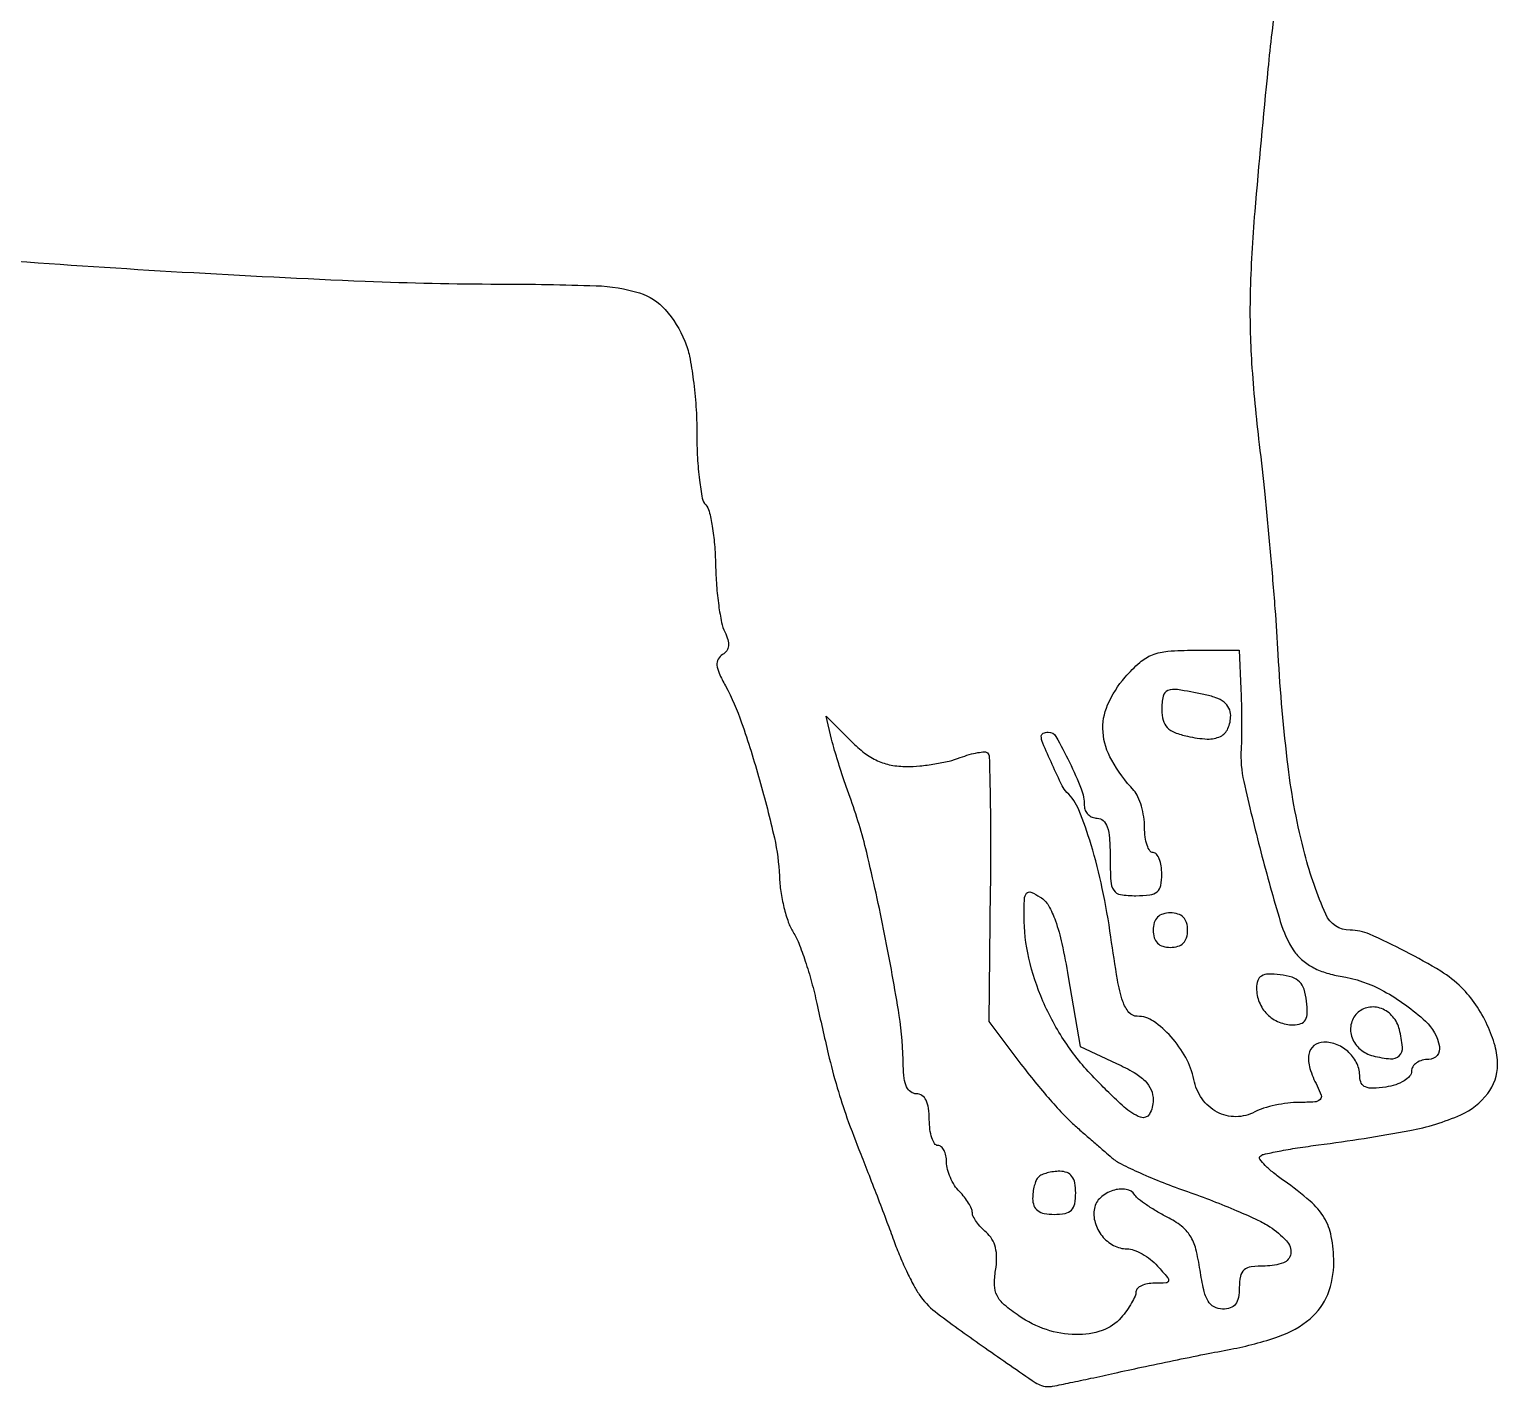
# Model space of a CAD drawing. Extents: x 1 to 512, y 0 to 407.
# Drawn here: x 278.5 to 449, y 0 to 157.6 of the extents above; entities that cross this region are included whole.
import ezdxf

# ---------------------------------------------------------------- set-up
doc = ezdxf.new("R2010")
doc.units = 0

msp = doc.modelspace()

# ---------------------------------------------------------------- linework, layer by layer
msp.add_lwpolyline([(275.625363, 130.760644, 0.00348), (296.24027, 129.415065, 0.00408), (317.495977, 128.350098, 0.010211), (333.027494, 128.016432, -0.008084), (344.29446, 127.822321, -0.066113), (349.358433, 126.976862, -0.13967), (352.334407, 125.04826, -0.080791), (354.605633, 121.401426, -0.050596), (355.143532, 119.62916, -0.015905), (355.590405, 116.890727, -0.015708), (355.89753, 113.784039, -0.016783), (356, 110.732119, 0.012996), (356.074951, 107.848896, 0.01758), (356.301808, 105.252002, 0.014654), (356.624307, 103.140976, 0.152285), (357.02743, 102.37257, -0.137941), (357.43495, 101.646147, -0.018412), (357.787947, 99.907193, -0.020157), (358.053006, 97.765648, -0.015696), (358.173651, 95.42257, 0.014024), (358.289426, 93.017492, 0.015231), (358.538673, 90.688335, 0.014848), (358.871108, 88.713325, 0.068864), (359.249466, 87.622826, -0.043093), (359.612058, 86.728906, -0.100688), (359.682724, 86.013888, -0.130184), (359.467522, 85.44406, -0.09963), (358.979185, 84.987136, 0.129783), (358.479718, 84.460682, 0.149643), (358.34005, 83.785196, 0.082009), (358.59098, 82.829783, 0.019954), (359.317767, 81.364309, -0.042481), (361.205056, 77.085229, -0.013531), (363.287364, 70.434224, -0.013347), (365.001056, 63.713395, -0.046279), (365.584257, 59.269029, 0.027734), (365.751652, 57.482731, 0.023198), (366.121211, 55.614378, 0.023828), (366.621118, 53.934957, 0.057303), (367.186401, 52.769029, -0.048101), (367.827612, 51.506072, -0.013174), (368.588538, 49.404027, -0.013191), (369.329046, 46.963499, -0.0134), (369.935601, 44.5, 0.004234), (371.266456, 38.633606, 0.013009), (372.303894, 34.695261, 0.015543), (373.438653, 31.208854, 0.008467), (375.035785, 27, -0.002178), (375.995202, 24.564496, -0.001484), (377.065795, 21.787296, -0.001496), (378.082517, 19.102271, -0.003014), (378.865058, 16.978029, 0.013195), (379.60107, 15.098952, 0.011858), (380.460361, 13.192331, 0.01198), (381.312744, 11.518857, 0.0362), (382, 10.440547, 0.073017), (383.9485, 8.492727, 0.00678), (389.479121, 4.495, 0.004272), (395.301238, 0.479447, 0.149918), (396.864326, 0, 0.049358), (397.321791, 0.045269, 0.001242), (399.369939, 0.459927, 0.002652), (401.772117, 0.965766, 0.001804), (404.500374, 1.56571, -0.002648), (407.652317, 2.253245, -0.001651), (411.353235, 3.027257, -0.001656), (415.007006, 3.766216, -0.003007), (418, 4.342533, 0.037065), (423.569673, 5.814104, 0.092246), (427.219748, 7.886471, 0.122799), (429.265561, 10.715633, 0.097687), (429.968197, 14.430335, 0.042599), (429.687256, 17.44375, 0.092707), (428.865671, 19.606807, 0.07854), (427.220019, 21.542296, 0.024314), (424.192425, 23.895807, -0.016749), (422.961189, 24.823382, -0.028622), (422.007938, 25.687473, -0.029348), (421.379919, 26.405669, -0.377897), (421.400553, 26.733886, -0.143431), (421.828947, 26.968185, -0.005561), (423.613005, 27.338084, -0.009518), (425.759941, 27.716091, -0.006532), (428.208128, 28.06655, 0.013151), (438.790734, 29.724691, 0.059982), (444.728536, 31.571516, 0.1229), (447.84724, 34.021773, 0.166587), (449, 37.385693, 0.068109), (448.703468, 39.552497, 0.041464), (447.803997, 41.979657, 0.039993), (446.457691, 44.343518, 0.046968), (444.814031, 46.328826, 0.059737), (442.399899, 48.226018, 0.017662), (438.292769, 50.530998, 0.015278), (434.105129, 52.530872, 0.104121), (431.876741, 53, -0.296666), (429.046908, 54.841067, -0.040487), (426.603316, 61.831513, -0.033504), (424.666777, 71.990061, -0.016851), (423.523022, 85, 0.005664), (423.174359, 90.330478, 0.003024), (422.628873, 96.912064, 0.00301), (421.990722, 103.626351, 0.004689), (421.351824, 109.402773, -0.013277), (420.473341, 118.823459, -0.022394), (420.301612, 126.755061, -0.015573), (420.827107, 136.427316, -0.003422), (422.360525, 153, -0.009121), (423.346895, 161.366848, -0.012634)], format="xyb")
for points in [[(419.183185, 81, -0.004803), (419.242345, 79.097043, -0.004164), (419.268591, 77.100371, -0.004192), (419.262137, 75.291512, -0.012229), (419.216691, 74.043815, 0.070622), (419.521311, 70.251059, 0.008539), (421.502344, 62.093357, 0.008415), (423.760267, 54.002193, 0.072897), (425.331022, 50.617549, 0.068591), (426.234764, 49.580893, 0.053537), (427.460691, 48.72434, 0.04846), (428.966139, 48.07711, 0.037674), (430.701, 47.663803, -0.08595), (435.786332, 45.921712, -0.063101), (440.620688, 42.414985, -0.155987), (442.236905, 39.510093, -0.473545), (441, 38, 0.067566), (440.235517, 37.896221, 0.084281), (439.5875, 37.592715, 0.099633), (439.154157, 37.142228, 0.142807), (439, 36.613499, -0.184598), (438.782508, 36.044477, -0.073547), (438.129678, 35.501497, -0.058612), (437.162037, 35.057864, -0.041788), (436, 34.786692, -0.024918), (434.51676, 34.644009, -0.106069), (433.643362, 34.789686, -0.1872), (433.172736, 35.225261, -0.113975), (433, 35.973193, 0.107545), (432.672278, 37.479228, 0.094761), (431.740045, 38.792001, 0.092969), (430.371157, 39.68679, 0.098704), (428.8, 40, 0.173549), (427.660046, 39.592037, 0.185484), (427.076614, 38.56508, 0.112487), (427.196953, 36.94592, 0.048332), (428.035184, 34.934259, -0.039875), (428.51054, 33.845591, -0.295757), (428.380785, 33.322484, -0.175061), (427.753633, 33.052934, -0.014831), (425.969442, 33, 0.030108), (424.631282, 32.919348, 0.02253), (423.174068, 32.676029, 0.022953), (421.818128, 32.320543, 0.04731), (420.807765, 31.897119, -0.121892), (418.610958, 31.338966, -0.124173), (416.424058, 31.876127, -0.118184), (414.675297, 33.419891, -0.103556), (413.710898, 35.663748, 0.075427), (412.782675, 38.205709, 0.057264), (411.068211, 40.632351, 0.060723), (409.029205, 42.420733, 0.150806), (407.15231, 43, -0.222241), (406.186093, 43.45178, -0.093709), (405.470709, 44.733199, -0.03911), (404.847145, 47.236574, -0.006335), (404.080705, 52.19792, 0.016631), (403.088306, 57.848311, 0.021912), (401.789349, 62.915632, 0.022551), (400.357885, 66.964285, 0.105489), (398.979646, 69, -0.088769), (398.423141, 69.766042, -0.006025), (397.273298, 72.213876, -0.005535), (396.173029, 74.70421, -0.101587), (396, 75.547053, -0.174723), (396.0623, 75.719893, -0.093148), (396.239344, 75.866947, -0.073394), (396.503072, 75.966469, -0.053631), (396.814788, 76, -0.270299), (397.705685, 75.480421, -0.014721), (399.280777, 72.494389, -0.021147), (400.634838, 69.409947, -0.093112), (401, 67.466073, 0.101401), (401.114638, 66.906613, 0.09847), (401.440625, 66.430659, 0.097371), (401.927491, 66.111798, 0.096725), (402.5, 66, -0.188641), (403.196999, 65.727332, -0.12648), (403.666667, 65, -0.063857), (403.927513, 63.673807, -0.016668), (404, 61.5, 0.012152), (404.068508, 58.681601, 0.135673), (404.416667, 57.625, 0.212646), (405.198831, 57.130535, 0.036189), (407, 57, 0.030103), (408.613599, 57.097235, 0.144586), (409.45, 57.458333, 0.173074), (409.873428, 58.175563, 0.047675), (410, 59.5, 0.038131), (409.926884, 60.457356, 0.057076), (409.70625, 61.265625, 0.074992), (409.382936, 61.817169, 0.226478), (409, 62, -0.251265), (408.615937, 62.206009, -0.064357), (408.29375, 62.860268, -0.049899), (408.072807, 63.806731, -0.032416), (408, 64.928571, 0.037677), (407.907859, 66.149596, 0.033255), (407.632812, 67.396404, 0.034759), (407.23012, 68.489062, 0.080335), (406.75, 69.21724, -0.055663), (404.179472, 72.727795, -0.1115), (403.172931, 75.996314, -0.122986), (403.710363, 79.163378, -0.076435), (405.740405, 82.362754, -0.032328), (407.447074, 84.078945, -0.087679), (408.905897, 84.970622, -0.074584), (410.718697, 85.38521, -0.018987), (413.740405, 85.5), (419, 85.5)], [(410, 78.579455, 0.063835), (410.155746, 77.364523, 0.129243), (410.624828, 76.529951, 0.109012), (411.506521, 75.946592, 0.037803), (412.975601, 75.505359, 0.040678), (415.284142, 75.192052, 0.12663), (416.81093, 75.498908, 0.180324), (417.686189, 76.412953, 0.10208), (418, 77.934017, 0.118446), (417.798326, 78.773405, 0.109456), (417.233751, 79.457971, 0.080215), (416.268545, 79.989071, 0.036403), (414.875, 80.375, 0.00975), (411.828908, 80.922675, 0.128524), (410.699583, 80.812499, 0.261714), (410.155152, 80.173882, 0.04854)], [(380.357977, 72, 0.024229), (381.900002, 72.074768, 0.016753), (383.63244, 72.301969, 0.016931), (385.286605, 72.633431, 0.032937), (386.573589, 73.027978, -0.020273), (387.644704, 73.386243, -0.028557), (388.626117, 73.61101, -0.028053), (389.420741, 73.700342, -0.213471), (389.764109, 73.569224, -0.192356), (389.958804, 73.115482, -0.001271), (390.0587, 68.718608, -0.004771), (390.112519, 63.65645, -0.003), (390.083474, 57.739985), (389.916106, 42.397477), (393.647028, 37.448739, 0.00989), (395.26325, 35.390929, 0.008614), (397.034293, 33.300126, 0.008695), (398.701911, 31.464225, 0.025186), (399.938975, 30.275095, 0.000041), (401.043732, 29.31549, 0.000032), (402.246193, 28.271328, 0.000032), (403.367866, 27.29757, 0.000078), (404.197, 26.578094, 0.062689), (405.266877, 25.862785, 0.010731), (407.481467, 24.813002, 0.011551), (410.15202, 23.689904, 0.010078), (412.995142, 22.636466, -0.008471), (415.893598, 21.573108, -0.008681), (418.730556, 20.420443, -0.008481), (421.156336, 19.336424, -0.035722), (422.548141, 18.560414, -0.060914), (424.481605, 16.926193, -0.220215), (424.966831, 15.431447, -0.283994), (424.119489, 14.368563, -0.086299), (422, 14, 0.030103), (420.386401, 13.902765, 0.144586), (419.55, 13.541667, 0.173074), (419.126572, 12.824437, 0.047675), (419, 11.5, -0.044999), (418.894555, 10.330729, -0.120514), (418.556127, 9.572376, -0.147762), (417.956826, 9.146536, -0.081273), (417.061273, 9, -0.123445), (416.076448, 9.246905, -0.139871), (415.378539, 9.922606, -0.076282), (414.873243, 11.220149, -0.017562), (414.442359, 13.535813, 0.024826), (413.951759, 15.974904, 0.077007), (413.297141, 17.515294, 0.091277), (412.276237, 18.63876, 0.044476), (410.631086, 19.675345, -0.014761), (409.386933, 20.359678, -0.016742), (408.237682, 21.089638, -0.016117), (407.308076, 21.769686, -0.083475), (406.880173, 22.237926, 0.215891), (405.844303, 22.904352, 0.116629), (404.303293, 22.771842, 0.10624), (402.875199, 21.935728, 0.161171), (402.178908, 20.690477, 0.118974), (402.255382, 19.049941, 0.099327), (403.065044, 17.500105, 0.100214), (404.402179, 16.392894, 0.123586), (405.967457, 16, -0.089048), (406.75693, 15.858274, -0.04), (407.715701, 15.4125, -0.037937), (408.680216, 14.765298, -0.042122), (409.5, 14, -0.007247), (410.657975, 12.682566, -0.222937), (410.770651, 12.272045, -0.349021), (410.508745, 12.03843, -0.014191), (409.154988, 12, 0.043924), (408.330042, 11.92739, 0.063714), (407.633028, 11.709608, 0.083479), (407.161437, 11.389278, 0.204678), (407, 11.011431, -0.10567), (406.891054, 10.501686, -0.025011), (406.494092, 9.722396, -0.024643), (405.936993, 8.854045, -0.022104), (405.277759, 8.011431, -0.134463), (403.07744, 6.521004, -0.086273), (400.01172, 6.03905, -0.076295), (396.598961, 6.619551, -0.070102), (393.407793, 8.203616, -0.026452), (391.701959, 9.510175, -0.097995), (390.865486, 10.568343, -0.115295), (390.566685, 11.768671, -0.043846), (390.693714, 13.500004, 0.037276), (390.819432, 14.952176, 0.063823), (390.679332, 16.158377, 0.075916), (390.270836, 17.139169, 0.083162), (389.597801, 17.918833, -0.032042), (388.986332, 18.496276, -0.03443), (388.469354, 19.134124, -0.036739), (388.107845, 19.738807, -0.116876), (388, 20.193873, 0.106001), (387.900131, 20.659656, 0.031794), (387.559375, 21.304718, 0.030301), (387.074075, 21.998866, 0.028676), (386.5, 22.642857, -0.054664), (385.925727, 23.358587, -0.038656), (385.440625, 24.26875, -0.039128), (385.109123, 25.223487, -0.064082), (385, 26.071429, 0.049879), (384.926196, 26.809424, 0.069864), (384.70625, 27.433482, 0.090018), (384.381768, 27.853387, 0.185417), (384, 28, -0.254951), (383.615738, 28.209557, -0.06271), (383.29375, 28.88125, -0.048861), (383.072766, 29.850749, -0.031626), (383, 31, 0.033607), (382.911037, 32.322075, 0.082504), (382.625, 33.25, 0.12651), (382.148955, 33.797909, 0.152103), (381.5, 34, -0.158674), (380.840363, 34.214741, -0.126641), (380.362032, 34.794999, -0.078628), (380.074722, 35.792141, -0.029371), (379.980007, 37.25, 0.037957), (379.498433, 43.107546, 0.009586), (377.813178, 52.524784, 0.010059), (375.727294, 62.014336, 0.028512), (373.767191, 68.5, -0.006096), (373.159505, 70.227179, -0.004813), (372.542836, 72.110117, -0.004867), (372.004038, 73.869747, -0.012027), (371.652741, 75.172737), (371.000679, 77.845474), (373.923417, 74.922737, 0.033747), (375.483314, 73.560305, 0.056084), (376.980414, 72.666128, 0.060251), (378.558708, 72.167499, 0.046446)], [(399.132909, 47.582578), (400.5, 39.5), (404.75, 37.52588, -0.022563), (406.799597, 36.458931, -0.065171), (408.066295, 35.485465, -0.095835), (408.757395, 34.462853, -0.101149), (409, 33.27588, -0.131356), (408.56385, 31.644343, -0.367569), (407.531637, 31.274695, -0.097364), (405.614785, 32.462393, -0.012431), (402.130132, 35.866399, -0.046255), (398.772614, 40.020045, -0.044618), (396.189509, 44.768909, -0.045883), (394.551175, 49.757771, -0.05646), (394, 54.623308, -0.011403), (394.045827, 56.632378, -0.166081), (394.302084, 57.283836, -0.328359), (394.804596, 57.402736, -0.039033), (395.882909, 56.841051, -0.123614), (396.836242, 55.851124, -0.045781), (397.647311, 54.078373, -0.03137), (398.392207, 51.437007, -0.01115)], [(409, 53, 0.072254), (409.126841, 52.126841, 0.124864), (409.5, 51.5, 0.124864), (410.126841, 51.126841, 0.072254), (411, 51, 0.072254), (411.873159, 51.126841, 0.124864), (412.5, 51.5, 0.124864), (412.873159, 52.126841, 0.072254), (413, 53, 0.072254), (412.873159, 53.873159, 0.124864), (412.5, 54.5, 0.124864), (411.873159, 54.873159, 0.072254), (411, 55, 0.072254), (410.126841, 54.873159, 0.124864), (409.5, 54.5, 0.124864), (409.126841, 53.873159, 0.072254)], [(421, 46.266422, 0.096751), (421.321697, 44.619481, 0.100232), (422.237939, 43.237939, 0.100232), (423.619481, 42.321697, 0.096751), (425.266422, 42, 0.081744), (426.157511, 42.146663, 0.184888), (426.675663, 42.575968, 0.126784), (426.88918, 43.375284, 0.030851), (426.816422, 44.75, 0.046929), (426.523968, 46.133312, 0.121406), (426, 47, 0.121406), (425.133312, 47.523968, 0.046929), (423.75, 47.816422, 0.030851), (422.375284, 47.88918, 0.126784), (421.575968, 47.675663, 0.184888), (421.146663, 47.157511, 0.081744)], [(432.666667, 43.333333, 0.150317), (431.971719, 42.020971, 0.139036), (432.105475, 40.499769, 0.12656), (433.046769, 39.169441, 0.114832), (434.54657, 38.398956, 0.039415), (436.572901, 38.057137, 0.221973), (437.577736, 38.422264, 0.221973), (437.942863, 39.427099, 0.039415), (437.601044, 41.45343, 0.114832), (436.830559, 42.953231, 0.12656), (435.500231, 43.894525, 0.139036), (433.979029, 44.028281, 0.150317)], [(395.666667, 24.333333, 0.097261), (395.4101, 23.951373, 0.034257), (395.195833, 23.323958, 0.032464), (395.049166, 22.584091, 0.03271), (395, 21.833333, 0.092034), (395.1537, 21.005391, 0.143714), (395.590909, 20.433333, 0.113457), (396.355925, 20.103739, 0.045244), (397.5, 20, 0.045527), (398.768514, 20.115743, 0.152009), (399.5, 20.5, 0.152009), (399.884257, 21.231486, 0.045527), (400, 22.5, 0.045244), (399.896261, 23.644075, 0.113457), (399.566667, 24.409091, 0.143714), (398.994609, 24.8463, 0.092034), (398.166667, 25, 0.03271), (397.415909, 24.950834, 0.032464), (396.676042, 24.804167, 0.034257), (396.048627, 24.5899, 0.097261)]]:
    msp.add_lwpolyline(points, format="xyb", close=True)

doc.saveas('drawing.dxf')
